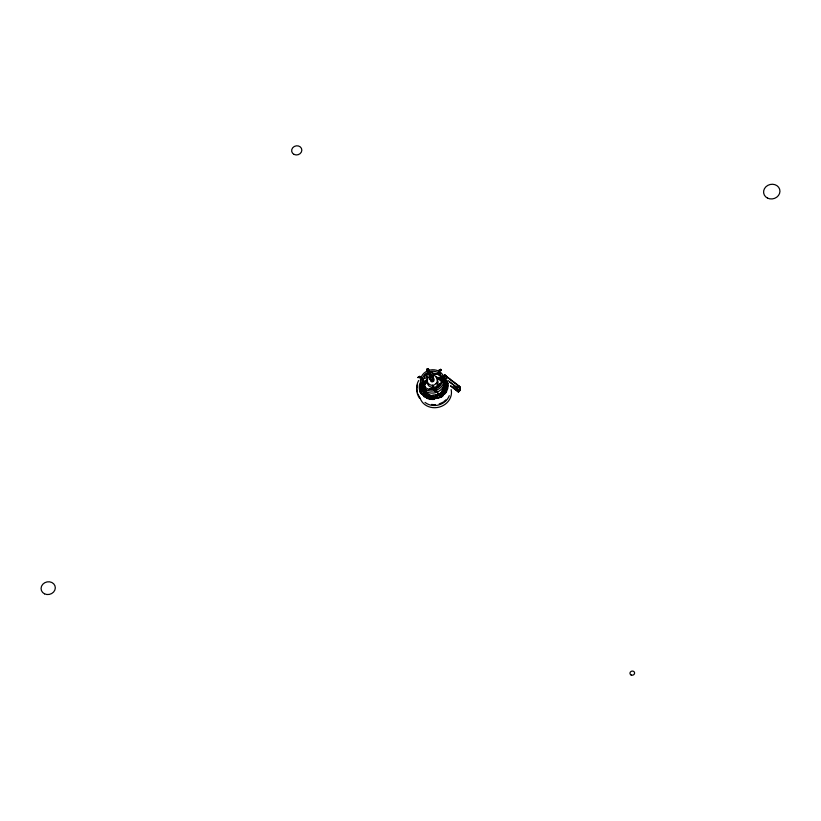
<?xml version="1.0" encoding="UTF-8"?>
<svg xmlns="http://www.w3.org/2000/svg" width="821" height="821" viewBox="0 0 821 821"><rect width="100%" height="100%" fill="white"/><g stroke="black" fill="none" stroke-linecap="round" stroke-linejoin="round"><path stroke-width="1.23" d="M441.739 381.96L441.277 378.789L442.611 380.041M443.894 394.47L444.099 390.622L442.026 391.432L441.554 393.844M441.975 393.741A40.927 14.922 -55.5 0 0 442.129 391.422L443.597 386.465M426.263 394.121C426.078 396.235 430.173 400.084 430.019 396.481C432.995 393.546 439.994 396.553 442.16 390.95L442.026 391.432M429.66 376.336C422.405 380.072 431.394 389.267 435.992 383.489M442.971 391.412L443.227 389.318A40.927 11.381 -70.4 0 1 443.258 391.258M430.686 396.697A40.927 15.168 26.3 0 0 430.994 395.578L426.838 393.146L426.581 394.901A40.834 15.476 40 0 1 425.504 396.091L424.17 396.902M440.189 395.394A40.927 17.436 -39.7 0 0 440.508 393.218L439.676 395.404M424.97 390.191C424.539 387.861 424.026 386.712 423.605 387.923M440.61 370.476L441.38 369.881M417.058 388.261L417.52 384.71M435.038 390.026L435.499 390.673L435.048 390.098M437.008 398.206L438.342 394.675A41.676 19.109 -23.1 0 1 438.188 395.486M422.333 381.385L422.446 380.318M424.303 388.056C424.888 385.973 426.397 389.062 424.457 388.148M438.948 373.032C440.066 369.922 439.943 380.575 439.984 373.319M443.309 381.97C441.031 383.13 443.74 380.534 443.258 381.919M435.982 383.51C438.106 383.356 438.014 374.017 432.349 375.608M426.633 397.651L428.244 396.481A40.927 11.699 41.2 0 0 428.726 394.727L427.957 395.332M422.846 385.48L423.472 385.275M441.544 397.19L442.509 392.9L440.374 393.197M427.823 395.794L427.792 396.964M423.287 388.425L422.969 387.943M440.928 370.671L440.056 370.589M440.518 370.302L441.113 369.953M433.211 396.83A40.927 17.6 10.4 0 0 433.457 395.866L432.02 399.119A40.927 17.6 10.4 0 0 432.226 398.852M434.576 398.226L436.043 395.188L437.603 396.174A41.512 23.265 -24.1 0 1 436.864 398.38M424.539 389.441C426.335 391.33 425.196 394.973 422.415 394.347M419.962 377.342L420.003 376.511M419.777 376.398L420.116 377.137M439.789 370.281L440.661 369.327L441.144 369.778M423.349 393.916L425.463 393.064A41.676 2.73 68.8 0 0 425.401 391.586M426.325 393.721L426.715 393.177M424.354 387.974L423.513 387.389L423.985 387.615M439.892 397.682L440.774 394.48L438.168 394.644M444.818 381.837L444.828 381.231M418.618 380.544C415.539 386.116 415.97 393.228 419.664 398.401M422.322 379.025C419.962 377.291 423.615 380.677 422.476 381.929M429.619 371.595C427.844 369.861 429.609 372.857 430.132 373.637M439.533 374.797L439.553 375.33M436.454 391.709L436.433 391.176M443.751 384.279L443.73 383.746M439.204 397.456L440.774 394.48L438.342 394.675M426.961 369.173L427.166 369.963M434.914 389.759C437.644 389.667 433.58 388.159 435.079 390.601M423.143 388.436L423.061 387.851L424.324 387.851M427.895 377.906L426.273 375.351L426.776 377.403L424.724 378.522L424.354 376.223A9.472 8.395 -14 0 1 430.286 372.252L432.421 371.985L432.934 374.027A14.019 12.428 -14 0 1 440.015 375.135M444.992 378.419L443.001 376.603L444.602 374.92L459.986 386.712L460.027 390.478L458.405 392.099L450.76 386.116M458.405 392.099L459.781 390.221L459.996 387.779L458.898 386.691L457.338 387.799L458.344 386.373L459.514 386.239M435.93 398.626L437.603 396.174L435.797 395.486M440.456 375.207L439.851 375.413L440.467 375.115M445.865 378.84L443.001 376.603L444.13 375.3L445.413 375.279M432.646 399.211L434.74 396.871L433.478 395.866M440.087 370.425L440.856 369.481L441.093 370.343M424.067 396.143C428.541 395.64 424.601 388.6 425.452 393.095M424.519 389.287L423.297 390.775A41.512 7.173 71.7 0 1 422.836 391.258C420.024 391.207 424.221 389.975 424.56 389.534M435.161 389.893L435.766 389.411M422.774 387.943L423.585 386.958L422.784 388.425M439.871 370.302L440.661 369.327M437.121 384.957L438.116 382.268L437.449 379.887M418.084 377.691L418.443 376.818M439.297 369.953L438.948 370.794L439.43 370.066M433.847 390.447L434.391 389.647L433.56 390.119M420.27 377.229L418.884 377.455M444.674 381.857L443.525 382.37M427.289 380.913L424.662 384.844L424.365 387.06M430.05 399.499L430.933 398.421A41.317 17.867 -6.8 0 0 431.928 396.892L431.015 395.589M444.325 381.991L444.448 381.118M427.074 369.173L427.987 368.732M435.058 389.39L435.356 390.663M434.966 389.677L436.156 389.205M429.681 398.729L431.928 396.892L430.84 395.445M443.771 389.759L443.617 387.132L445.167 385.449A40.711 2.268 75.1 0 1 446.152 388.59L446.542 389.862M420.65 382.134A14.019 12.428 -14 0 0 434.781 398.626A14.019 12.428 -14 0 0 445.269 378.902L447.394 377.865M419.018 377.28L419.829 377.311M419.541 376.5L420.444 376.798M428.316 368.865C425.278 374.284 429.876 366.166 427.218 369.707M427.207 370.692L428.624 369.111M423.051 388.005L423.585 386.958M422.948 388.477L423.544 388.518M444.407 381.19L443.802 380.882L445.187 379.815M443.843 381.026C445.444 380.102 444.664 383.52 443.361 382.309A1.037 0.924 -14 0 1 443.022 382.011M436.793 389.749L435.12 391.443L435.469 390.529M435.51 390.355L436.228 389.493M435.12 391.443L436.762 389.616M444.212 382.093L444.541 381.406L443.812 380.893M427.259 398.298L427.833 397.754A40.66 17.908 18.4 0 0 429.034 396.204L428.747 394.747M420.147 377.383L419.541 377.701M417.838 377.506L418.618 377.055M438.722 370.61L439.317 370.076M433.591 390.252L434.227 389.523M443.227 389.318L445.023 387.984A41.317 1.026 82.6 0 1 445.423 390.622L445.68 392.561M443.135 389.359L445.023 387.984L445.485 391.227M444.171 381.95L443.402 382.022L444.058 382.032M435.243 389.39L436.269 389.626M424.221 376.48L432.421 371.985M429.506 374.735L430.676 374.089L431.384 376.931M442.396 382.196L437.244 385.336L442.478 382.299L439.081 379.21L437.018 378.789M432.349 379.004L432.636 379.364M430.881 379.733A1.611 1.426 -14 0 0 431.425 381.683A1.611 1.426 -14 0 0 433.632 381.088L433.632 381.18A1.611 1.426 -14 0 0 433.078 379.138L432.062 379.651L432.975 378.943M432.441 380.708L433.211 380.02M433.396 380.072L432.267 380.297M447.856 382.843L446.255 382.873A14.019 12.428 -14 0 1 447.804 385.747M444.069 375.69L446.932 377.075M442.15 391.412L444.099 390.622A40.66 10.478 -79 0 1 444.212 393.864M428.244 396.481L429.034 396.204L428.593 394.562M425.36 392.715L422.199 393.947L423.482 393.177L425.021 393.536L425.37 391.381L426.325 395.209A40.927 7.44 55.3 0 0 426.663 394.562M434.052 387.05C431.107 387.984 427.341 385.952 427.413 382.637M440.528 393.208L442.509 392.9A40.834 17.21 -60.5 0 1 442.232 396.061M425.955 382.76C419.562 383.274 428.531 381.539 424.519 383.335A40.66 7.656 -77.1 0 1 423.759 383.058L426.458 382.884M422.928 391.186L425.175 390.878L425.042 390.365M427.854 368.937L427.146 369.85M427.259 381.149L426.499 381.139A40.834 11.125 -57.1 0 1 425.35 380.78L427.269 380.318M447.065 382.678L447.691 384.639M427.608 380.985L425.35 380.78L427.505 381.17M423.852 388.323L423.092 387.974M419.428 377.834L418.71 377.167M436.187 392.294L436.454 392.459M419.747 376.275L420.465 376.931M428.1 368.773L427.156 368.927L427.064 369.902M422.466 388.6L422.579 388.6A40.711 1.816 78.1 0 0 422.692 388.23L422.558 387.881M436.146 389.503L435.417 389.441L435.192 390.365M439.409 378.368L435.93 376.798A41.317 20.156 -6.6 0 0 436.351 377.147M433.293 395.753L434.74 396.871A40.711 20.874 -13.2 0 1 433.601 399.201M445.526 375.792L450.308 379.528M453.182 381.765L459.873 386.999M449.805 379.312L454.577 383.048M456.497 384.546L458.405 386.034M447.773 380.339L457.338 387.799M449.764 382.145L457.42 388.117M453.674 386.414L459.411 390.899A7.215 2.75 -52 0 1 458.416 386.896A6.127 2.33 -52 0 1 459.411 390.899M447.814 383.561L443.915 380.503M450.678 385.798L458.323 391.771M445.023 381.642L447.886 383.879M442.17 379.836L438.825 377.475L439.286 379.63L438.825 377.475A40.66 15.086 17.2 0 0 440.467 379.066M445.177 375.043L446.347 377.506M445.321 383.345L444.469 382.463M443.904 381.396L445.844 383.746M443.699 381.242L447.291 386.291M444.808 381.242L444.069 380.893M446.809 385.88L443.617 381.303M432 375.659L430.368 373.103L430.881 375.156M436.618 382.914L438.24 385.47M434.135 387.717L432.513 385.162L434.104 388.908M426.776 377.403L427.864 379.097M418.566 395.394L419.972 398.021M441.267 381.006L441.277 378.789A40.834 9.4 36.3 0 0 442.037 379.713M447.619 388.969L444.551 382.914A41.512 1.58 65.4 0 1 445.731 385.265L446.891 387.635M417.807 393.854L418.094 394.521M426.325 395.209L425.196 390.909M445.649 375.505L445.967 376.275M445.403 375.956L445.659 376.582M446.87 391.124L445.167 385.449L443.617 387.132M445.269 378.902L445.351 379.22A14.019 12.428 -14 0 1 441.123 396.707M439.923 373.37L440.374 375.464M439.574 373.514L440.077 375.556M439.409 373.514L439.923 375.556M438.968 372.888L439.779 375.515M432.482 378.943L432.554 379.651M422.302 378.491L422.887 380.934M425.463 391.494L426.417 395.312M417.417 391.904L416.965 389.246M443.853 386.999L443.556 385.429M441.565 381.919A40.927 7.44 55.3 0 1 441.38 381.457M437.634 378.122A41.317 20.156 -6.6 0 1 437.203 377.804M443.566 385.347A41.676 2.309 82.1 0 1 443.668 385.829M443.668 387.102A40.927 7.071 -84.4 0 1 443.781 388.066M426.817 393.362A40.927 7.44 55.3 0 1 426.776 394.029M433.108 397.138A40.927 17.6 10.4 0 1 432.852 397.733M428.049 396.666A40.927 11.699 41.2 0 1 427.803 396.984M435.961 395.558A41.676 19.17 -6.2 0 1 435.807 396.286M435.602 396.995A41.676 19.17 -6.2 0 1 435.346 397.692M430.584 396.954A40.927 15.168 26.3 0 1 430.214 397.672M425.155 390.868A41.676 2.309 82.1 0 1 424.888 390.375M424.826 390.232A41.676 2.309 82.1 0 1 424.56 389.513M433.098 377.783A1.745 1.539 -14 0 1 433.129 379.979A1.745 1.539 -14 0 1 430.686 380.133A1.745 1.539 -14 0 1 430.656 377.937M433.19 378.142A1.745 1.539 -14 0 1 433.221 380.339A1.745 1.539 -14 0 1 430.779 380.492A1.745 1.539 -14 0 1 430.738 378.307M432.185 376.911A1.745 1.539 -14 0 1 433.344 379.004A1.745 1.539 -14 0 1 430.789 379.774A1.745 1.539 -14 0 1 430.522 377.424M432.103 376.572A1.745 1.539 -14 0 1 433.19 378.779A1.745 1.539 -14 0 1 430.471 379.271A1.745 1.539 -14 0 1 430.789 376.808M444.52 375.587A6.127 2.33 -52 0 1 445.865 376.377M432.893 373.781A14.019 12.428 -14 0 1 435.325 373.75M436.515 373.873A14.019 12.428 -14 0 1 438.835 374.407M440.077 397.302A14.019 12.428 -14 0 1 437.839 398.257M434.258 399.016A14.019 12.428 -14 0 1 420.732 382.463M447.968 386.363A14.46 12.818 -14 0 1 447.65 388.61M446.378 391.843A14.46 12.818 -14 0 1 445.033 393.803M443.35 395.548A14.46 12.818 -14 0 1 441.359 397.025M434.278 399.406A14.46 12.818 -14 0 1 427.012 398.349M421.512 394.131A14.46 12.818 -14 0 1 419.921 391.165M419.593 390.098A14.46 12.818 -14 0 1 419.582 384.515M436.69 373.812A14.46 12.818 -14 0 1 439.081 374.355M447.312 381.96A14.46 12.818 -14 0 1 447.856 384.125M420.609 391.504A14.019 12.428 -14 0 1 421.645 386.116M422.158 385.1A14.019 12.428 -14 0 1 427.012 380.072M437.511 377.855A14.019 12.428 -14 0 1 440.928 378.789M420.178 391.535A14.46 12.818 -14 0 1 421.768 384.936M422.384 383.93A14.46 12.818 -14 0 1 426.776 379.754M437.603 377.465A14.46 12.818 -14 0 1 443.248 379.528M420.691 391.822A14.019 12.428 -14 0 1 420.999 388.549M446.337 383.191A14.019 12.428 -14 0 1 447.466 385.07M420.968 391.761A13.936 12.356 -14 0 1 421.111 389.585M451.15 389.606A16.112 14.275 -14 0 1 439.399 407.052A16.112 14.275 -14 0 1 420.136 398.226M449.272 395.671A14.922 13.218 -14 0 1 425.032 402.413M445.762 399.889A14.922 13.218 -14 0 1 443.822 401.531M442.755 402.239A14.922 13.218 -14 0 1 439.225 403.84M435.407 404.589A14.922 13.218 -14 0 1 431.559 404.435M420.157 392.459A14.922 13.218 -14 0 1 420.311 390.139M421.07 393.187A13.936 12.356 -14 0 1 421.163 387.799M422.446 384.7A13.936 12.356 -14 0 1 426.366 380.431M437.829 377.711A13.936 12.356 -14 0 1 443.227 379.784M444.14 380.451A13.936 12.356 -14 0 1 447.907 385.726M426.571 398.072A11.833 10.488 -14 0 1 423.195 388.128M424.293 385.501A11.833 10.488 -14 0 1 425.411 383.9M423.441 393.126A11.833 10.488 -14 0 1 423.759 390.365M442.806 376.275A11.935 10.581 -14 0 1 436.269 392.448A11.935 10.581 -14 0 1 420.906 383.458M422.928 385.275A10.242 9.072 -14 0 1 422.589 382.935L422.948 380.554A10.242 9.072 -14 0 1 423.975 378.296M432.811 373.319A10.242 9.072 -14 0 1 437.891 374.304L439.994 375.659A10.242 9.072 -14 0 1 442.94 381.981M428.223 375.187L428.234 375.156M442.837 380.154L442.714 381.919L442.837 380.154M421.081 377.352L421.748 377.373L421.081 377.352M434.75 388.046L435.417 388.056L434.75 388.046M438.907 371.513L439.574 371.523L438.907 371.513M422.435 378.502L422.076 380.882A10.242 9.072 -14 0 0 425.021 387.204L427.125 388.559A10.242 9.072 -14 0 0 434.843 389.113L437.306 388.087A10.242 9.072 -14 0 0 442.067 382.319L442.427 379.938A10.242 9.072 -14 0 0 439.481 373.617L437.388 372.262A10.242 9.072 -14 0 0 429.67 371.708L427.207 372.734A10.242 9.072 -14 0 0 422.435 378.502M424.252 386.414L424.919 386.455L424.252 386.414M428.408 369.881L429.065 370.004L428.439 369.809M442.078 380.564L442.745 380.616L442.078 380.564M440.292 384.341L440.159 384.597A9.472 8.395 -14 0 1 434.227 388.569L432.082 388.836L440.292 384.341M432.821 387.461L428.613 389.759L432.811 387.45M424.847 384.823L422.836 385.706L424.847 384.823M438.517 394.193L436.526 391.063L438.517 394.193M44.508 593.829A7.184 6.363 -14 0 0 55.315 587.908A7.184 6.363 -14 0 0 44.734 582.736A7.184 6.363 -14 0 0 44.508 593.829M767.532 198.118A8.241 7.307 -14 0 0 779.95 191.324A8.241 7.307 -14 0 0 767.799 185.382A8.241 7.307 -14 0 0 767.532 198.118M294.103 154.43A5.142 4.557 -14 0 0 301.841 150.192A5.142 4.557 -14 0 0 294.267 146.487A5.142 4.557 -14 0 0 294.103 154.43M631.092 674.985A2.33 2.063 -14 0 0 634.602 673.066A2.33 2.063 -14 0 0 631.164 671.383A2.33 2.063 -14 0 0 631.092 674.985M430.43 377.67A1.611 1.426 -14 0 0 432.862 376.346A1.611 1.426 -14 0 0 430.481 375.176A1.611 1.426 -14 0 0 430.43 377.67M426.715 390.108A11.935 10.581 -14 0 0 444.11 379.405A11.935 10.581 -14 0 0 425.935 371.718A11.935 10.581 -14 0 0 426.715 390.108"/></g></svg>
